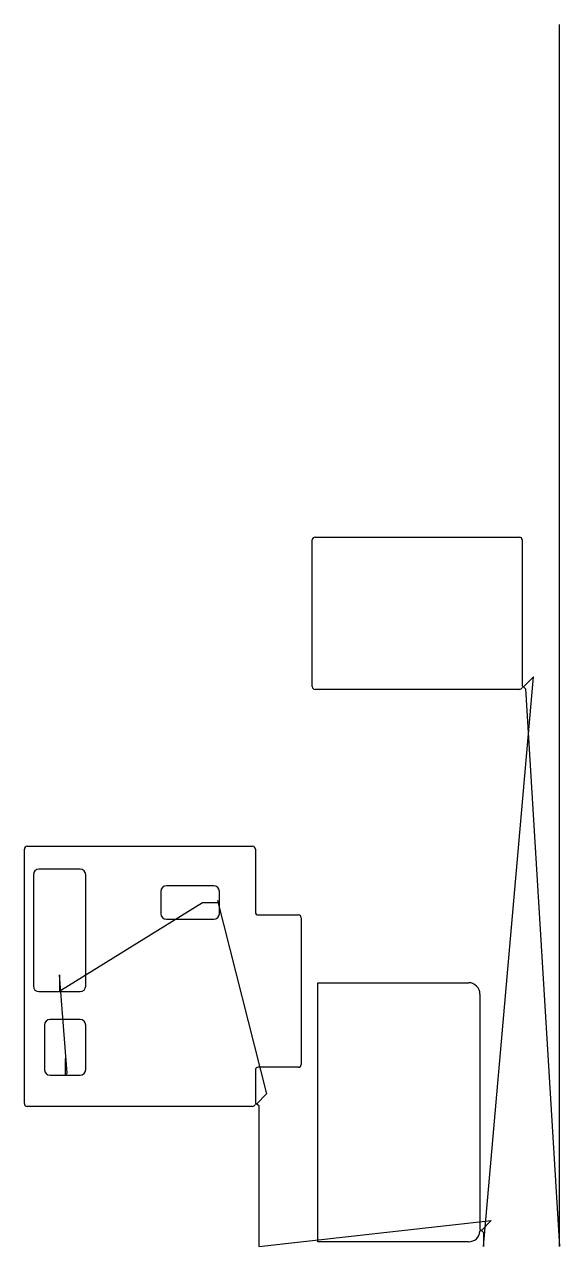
# Model space of a CAD drawing. Header units: metres. Extents: x 7 to 968, y 0 to 2195.
import ezdxf

# ---------------------------------------------------------------- set-up
doc = ezdxf.new("R2010")
doc.units = ezdxf.units.M

msp = doc.modelspace()

# ---------------------------------------------------------------- linework, layer by layer
at = {"layer": 'TOOL_0'}
for p, q in [((968.094, 2193.686), (968.094, 2194.686)), ((968.094, 0.999), (968.094, 2193.686)), ((529.023, 1273.967), (896.023, 1273.967)), ((524.023, 1005.467), (524.023, 1268.967)), ((901.023, 1268.967), (901.023, 1006.967)), ((831.338, -0.001), (921.179, 1022.951)), ((921.179, 1022.951), (903.501, 1005.274)), ((896.023, 1000.467), (529.023, 1000.467)), ((903.501, 1005.274), (900.795, 1003.976)), ((901.023, 1006.967), (903.502, 1005.274)), ((903.502, 1005.274), (907.038, 1001.738)), ((907.038, 1001.738), (968.094, -0.001)), ((7.187, 256.737), (7.187, 713.737)), ((12.187, 718.737), (416.987, 718.737)), ((421.987, 713.737), (421.987, 600.487)), ((23.186, 667.737), (23.186, 467.737)), ((107.186, 677.737), (33.186, 677.737)), ((117.186, 467.737), (117.186, 667.737)), ((252.187, 637.737), (252.187, 597.737)), ((347.187, 647.737), (262.187, 647.737)), ((357.187, 617.737), (357.187, 637.737)), ((73.722, 461.273), (327.187, 617.737)), ((327.187, 617.737), (357.187, 617.737)), ((357.187, 617.737), (353.651, 621.273)), ((353.651, 621.273), (442.145, 274.233)), ((357.187, 597.737), (357.187, 617.737)), ((426.987, 595.487), (499.187, 595.487)), ((262.187, 587.737), (347.187, 587.737)), ((504.187, 590.487), (504.187, 326.987)), ((83.721, 311.273), (70.186, 487.737)), ((70.186, 487.737), (70.186, 457.737)), ((70.186, 457.737), (73.722, 461.273)), ((534.03, 8.526), (534.03, 473.726)), ((534.03, 473.726), (804.63, 473.726)), ((33.186, 457.737), (70.186, 457.737)), ((70.186, 457.737), (107.186, 457.737)), ((825.23, 453.126), (825.23, 30.626)), ((43.185, 397.737), (43.185, 317.737)), ((107.185, 407.737), (53.185, 407.737)), ((117.185, 317.737), (117.185, 397.737)), ((80.185, 337.737), (80.185, 307.737)), ((53.185, 307.737), (80.185, 307.737)), ((80.185, 307.737), (83.721, 311.273)), ((80.185, 307.737), (107.185, 307.737)), ((421.987, 316.987), (421.987, 258.245)), ((499.187, 321.987), (426.987, 321.987)), ((442.145, 274.233), (424.467, 256.555)), ((416.987, 251.737), (12.187, 251.737)), ((424.467, 256.555), (421.762, 255.254)), ((421.987, 258.245), (424.467, 256.554)), ((424.467, 256.554), (428.003, 253.018)), ((428.003, 253.018), (428.003, -0.001)), ((428.003, -0.001), (845.48, 46.757)), ((845.48, 46.757), (827.803, 29.079)), ((827.803, 29.079), (825.176, 27.627)), ((825.23, 30.626), (827.802, 29.079)), ((827.802, 29.079), (831.338, 25.543)), ((831.338, 25.543), (831.338, -0.001)), ((804.63, 8.526), (534.03, 8.526)), ((968.094, -0.001), (968.094, 0.999)), ((968.094, 0.999), (968.094, -0.001)), ((968.094, -0.001), (968.094, 0.999)), ((968.094, -0.001), (968.094, -0.001))]:
    msp.add_line(p, q, dxfattribs=at)
for centre, radius, start, end in [((529.023, 1268.967), 5, 90, 180), ((896.023, 1268.967), 5, 0, 90), ((529.023, 1005.467), 5, 180, 270), ((896.023, 1005.467), 5, 270, 342.64871), ((12.187, 713.737), 5, 90, 180), ((416.987, 713.737), 5, 0, 90), ((33.186, 667.737), 10, 90, 180), ((107.186, 667.737), 10, 0, 90), ((262.187, 637.737), 10, 90, 180), ((347.187, 637.737), 10, 0, 90), ((262.187, 597.737), 10, 180, 270), ((347.187, 597.737), 10, 270, 0), ((426.987, 600.487), 5, 180, 270), ((499.187, 590.487), 5, 0, 90), ((33.186, 467.737), 10, 180, 270), ((107.186, 467.737), 10, 270, 0), ((804.63, 453.126), 20.6, 0, 90), ((53.185, 397.737), 10, 90, 180), ((107.185, 397.737), 10, 0, 90), ((53.185, 317.737), 10, 180, 270), ((107.185, 317.737), 10, 270, 0), ((426.987, 316.987), 5, 90, 180), ((499.187, 326.987), 5, 270, 0), ((12.187, 256.737), 5, 180, 270), ((416.987, 256.737), 5, 270, 342.746464), ((804.631, 29.126), 20.6, 269.997219, 355.826992)]:
    msp.add_arc(centre, radius, start, end, dxfattribs=at)

doc.saveas('drawing.dxf')
